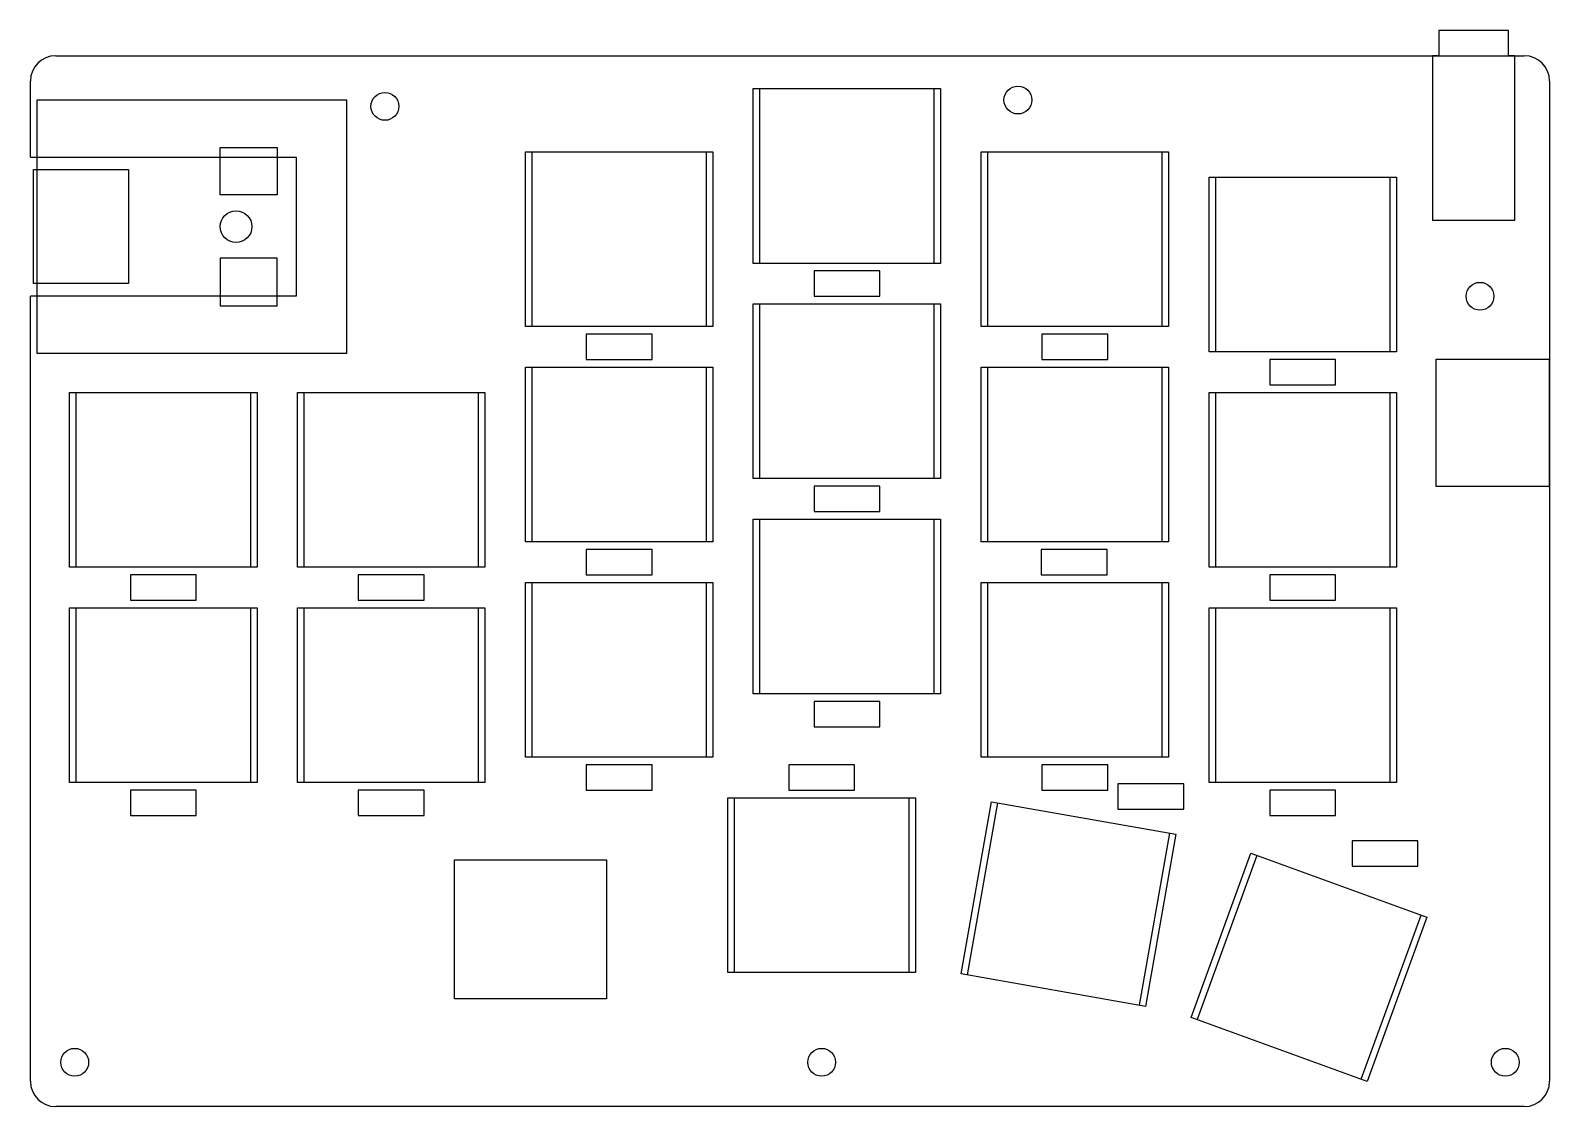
# Model space of a CAD drawing. Extents: x -120 to 0, y -83 to 2.
import ezdxf

# ---------------------------------------------------------------- set-up
doc = ezdxf.new("R2010")
doc.units = 0
doc.layers.add('BLACK', color=7, linetype='CONTINUOUS')

msp = doc.modelspace()

# ---------------------------------------------------------------- linework, layer by layer
at = {"layer": 'BLACK', "linetype": 'CONTINUOUS'}
for p, q in [((-3.25, 2), (-8.75, 2)), ((-8.75, 2), (-8.75, 0)), ((-3.25, 0), (-3.25, 2)), ((-118, 0), (-2, 0)), ((-8.75, 0), (-9.25, 0)), ((-9.25, 0), (-9.25, -13)), ((-2.75, 0), (-3.25, 0)), ((-2.75, -13), (-2.75, 0)), ((-120, -8), (-120, -2)), ((0, -2), (0, -81)), ((-95, -3.5), (-119.5, -3.5)), ((-119.5, -3.5), (-119.5, -23.5)), ((-95, -23.5), (-95, -3.5)), ((-62.9, -2.6), (-48.1, -2.6)), ((-62.9, -16.4), (-62.9, -2.6)), ((-62.4, -2.6), (-62.4, -16.4)), ((-48.6, -16.4), (-48.6, -2.6)), ((-48.1, -2.6), (-48.1, -16.4)), ((-120, -8), (-99, -8)), ((-105, -7.25), (-100.5, -7.25)), ((-105, -11), (-105, -7.25)), ((-100.5, -7.25), (-100.5, -11)), ((-99, -8), (-99, -19)), ((-80.9, -7.6), (-66.1, -7.6)), ((-80.9, -21.4), (-80.9, -7.6)), ((-80.4, -7.6), (-80.4, -21.4)), ((-66.6, -21.4), (-66.6, -7.6)), ((-66.1, -7.6), (-66.1, -21.4)), ((-44.9, -7.6), (-30.1, -7.6)), ((-44.9, -21.4), (-44.9, -7.6)), ((-44.4, -7.6), (-44.4, -21.4)), ((-30.6, -21.4), (-30.6, -7.6)), ((-30.1, -7.6), (-30.1, -21.4)), ((-119.75, -18), (-119.75, -9)), ((-119.75, -9), (-112.25, -9)), ((-112.25, -9), (-112.25, -18)), ((-26.9, -9.6), (-12.1, -9.6)), ((-26.9, -23.4), (-26.9, -9.6)), ((-26.4, -9.6), (-26.4, -23.4)), ((-12.6, -23.4), (-12.6, -9.6)), ((-12.1, -9.6), (-12.1, -23.4)), ((-100.5, -11), (-105, -11)), ((-9.25, -13), (-2.75, -13)), ((-100.5, -16), (-105, -16)), ((-105, -16), (-105, -19.75)), ((-100.5, -19.75), (-100.5, -16)), ((-48.1, -16.4), (-62.9, -16.4)), ((-112.25, -18), (-119.75, -18)), ((-52.9, -17), (-58.1, -17)), ((-58.1, -17), (-58.1, -19)), ((-52.9, -19), (-52.9, -17)), ((-99, -19), (-120, -19)), ((-120, -81), (-120, -19)), ((-58.1, -19), (-52.9, -19)), ((-105, -19.75), (-100.5, -19.75)), ((-62.9, -19.6), (-48.1, -19.6)), ((-62.9, -33.4), (-62.9, -19.6)), ((-62.4, -19.6), (-62.4, -33.4)), ((-48.6, -33.4), (-48.6, -19.6)), ((-48.1, -19.6), (-48.1, -33.4)), ((-66.1, -21.4), (-80.9, -21.4)), ((-30.1, -21.4), (-44.9, -21.4)), ((-70.9, -22), (-76.1, -22)), ((-76.1, -22), (-76.1, -24)), ((-70.9, -24), (-70.9, -22)), ((-34.9, -22), (-40.1, -22)), ((-40.1, -22), (-40.1, -24)), ((-34.9, -24), (-34.9, -22)), ((-119.5, -23.5), (-95, -23.5)), ((-76.1, -24), (-70.9, -24)), ((-40.1, -24), (-34.9, -24)), ((-12.1, -23.4), (-26.9, -23.4)), ((-16.9, -24), (-22.1, -24)), ((-22.1, -24), (-22.1, -26)), ((-16.9, -26), (-16.9, -24)), ((0, -24), (-9, -24)), ((-9, -24), (-9, -34)), ((0, -34), (0, -24)), ((-80.9, -24.6), (-66.1, -24.6)), ((-80.9, -38.4), (-80.9, -24.6)), ((-80.4, -24.6), (-80.4, -38.4)), ((-66.6, -38.4), (-66.6, -24.6)), ((-66.1, -24.6), (-66.1, -38.4)), ((-44.9, -24.6), (-30.1, -24.6)), ((-44.9, -38.4), (-44.9, -24.6)), ((-44.4, -24.6), (-44.4, -38.4)), ((-30.6, -38.4), (-30.6, -24.6)), ((-30.1, -24.6), (-30.1, -38.4)), ((-22.1, -26), (-16.9, -26)), ((-116.9, -26.6), (-102.1, -26.6)), ((-116.9, -40.4), (-116.9, -26.6)), ((-116.4, -26.6), (-116.4, -40.4)), ((-102.6, -40.4), (-102.6, -26.6)), ((-102.1, -26.6), (-102.1, -40.4)), ((-98.9, -26.6), (-84.1, -26.6)), ((-98.9, -40.4), (-98.9, -26.6)), ((-98.4, -26.6), (-98.4, -40.4)), ((-84.6, -40.4), (-84.6, -26.6)), ((-84.1, -26.6), (-84.1, -40.4)), ((-26.9, -26.6), (-12.1, -26.6)), ((-26.9, -40.4), (-26.9, -26.6)), ((-26.4, -26.6), (-26.4, -40.4)), ((-12.6, -40.4), (-12.6, -26.6)), ((-12.1, -26.6), (-12.1, -40.4)), ((-48.1, -33.4), (-62.9, -33.4)), ((-52.9, -34), (-58.1, -34)), ((-58.1, -34), (-58.1, -36)), ((-52.9, -36), (-52.9, -34)), ((-9, -34), (0, -34)), ((-58.1, -36), (-52.9, -36)), ((-62.9, -36.6), (-48.1, -36.6)), ((-62.9, -50.4), (-62.9, -36.6)), ((-62.4, -36.6), (-62.4, -50.4)), ((-48.6, -50.4), (-48.6, -36.6)), ((-48.1, -36.6), (-48.1, -50.4)), ((-66.1, -38.4), (-80.9, -38.4)), ((-30.1, -38.4), (-44.9, -38.4)), ((-70.9, -39), (-76.1, -39)), ((-76.1, -39), (-76.1, -41)), ((-70.9, -41), (-70.9, -39)), ((-34.95, -39), (-40.15, -39)), ((-40.15, -39), (-40.15, -41)), ((-34.95, -41), (-34.95, -39)), ((-102.1, -40.4), (-116.9, -40.4)), ((-84.1, -40.4), (-98.9, -40.4)), ((-12.1, -40.4), (-26.9, -40.4)), ((-106.9, -41), (-112.1, -41)), ((-112.1, -41), (-112.1, -43)), ((-106.9, -41), (-112.1, -41)), ((-112.1, -41), (-112.1, -43)), ((-106.9, -43), (-106.9, -41)), ((-106.9, -43), (-106.9, -41)), ((-88.9, -41), (-94.1, -41)), ((-94.1, -41), (-94.1, -43)), ((-88.9, -43), (-88.9, -41)), ((-80.9, -41.6), (-66.1, -41.6)), ((-80.9, -55.4), (-80.9, -41.6)), ((-80.4, -41.6), (-80.4, -55.4)), ((-76.1, -41), (-70.9, -41)), ((-66.6, -55.4), (-66.6, -41.6)), ((-66.1, -41.6), (-66.1, -55.4)), ((-44.9, -41.6), (-30.1, -41.6)), ((-44.9, -55.4), (-44.9, -41.6)), ((-44.4, -41.6), (-44.4, -55.4)), ((-40.15, -41), (-34.95, -41)), ((-30.6, -55.4), (-30.6, -41.6)), ((-30.1, -41.6), (-30.1, -55.4)), ((-16.9, -41), (-22.1, -41)), ((-22.1, -41), (-22.1, -43)), ((-16.9, -43), (-16.9, -41)), ((-112.1, -43), (-106.9, -43)), ((-112.1, -43), (-106.9, -43)), ((-94.1, -43), (-88.9, -43)), ((-22.1, -43), (-16.9, -43)), ((-116.9, -43.6), (-102.1, -43.6)), ((-116.9, -57.4), (-116.9, -43.6)), ((-116.4, -43.6), (-116.4, -57.4)), ((-102.6, -57.4), (-102.6, -43.6)), ((-102.1, -43.6), (-102.1, -57.4)), ((-98.9, -43.6), (-84.1, -43.6)), ((-98.9, -57.4), (-98.9, -43.6)), ((-98.4, -43.6), (-98.4, -57.4)), ((-84.6, -57.4), (-84.6, -43.6)), ((-84.1, -43.6), (-84.1, -57.4)), ((-26.9, -43.6), (-12.1, -43.6)), ((-26.9, -57.4), (-26.9, -43.6)), ((-26.4, -43.6), (-26.4, -57.4)), ((-12.6, -57.4), (-12.6, -43.6)), ((-12.1, -43.6), (-12.1, -57.4)), ((-48.1, -50.4), (-62.9, -50.4)), ((-52.9, -51), (-58.1, -51)), ((-58.1, -51), (-58.1, -53)), ((-52.9, -53), (-52.9, -51)), ((-58.1, -53), (-52.9, -53)), ((-66.1, -55.4), (-80.9, -55.4)), ((-70.9, -56), (-76.1, -56)), ((-76.1, -56), (-76.1, -58)), ((-70.9, -58), (-70.9, -56)), ((-54.9, -56), (-60.1, -56)), ((-60.1, -56), (-60.1, -58)), ((-54.9, -58), (-54.9, -56)), ((-30.1, -55.4), (-44.9, -55.4)), ((-34.9, -56), (-40.1, -56)), ((-40.1, -56), (-40.1, -58)), ((-34.9, -58), (-34.9, -56)), ((-102.1, -57.4), (-116.9, -57.4)), ((-84.1, -57.4), (-98.9, -57.4)), ((-28.9, -57.5), (-34.1, -57.5)), ((-34.1, -57.5), (-34.1, -59.5)), ((-28.9, -59.5), (-28.9, -57.5)), ((-12.1, -57.4), (-26.9, -57.4)), ((-106.9, -58), (-112.1, -58)), ((-112.1, -58), (-112.1, -60)), ((-106.9, -60), (-106.9, -58)), ((-88.9, -58), (-94.1, -58)), ((-94.1, -58), (-94.1, -60)), ((-88.9, -60), (-88.9, -58)), ((-76.1, -58), (-70.9, -58)), ((-64.9, -58.6), (-50.1, -58.6)), ((-64.9, -72.4), (-64.9, -58.6)), ((-64.4, -58.6), (-64.4, -72.4)), ((-60.1, -58), (-54.9, -58)), ((-50.6, -72.4), (-50.6, -58.6)), ((-50.1, -58.6), (-50.1, -72.4)), ((-40.1, -58), (-34.9, -58)), ((-16.9, -58), (-22.1, -58)), ((-22.1, -58), (-22.1, -60)), ((-16.9, -60), (-16.9, -58)), ((-112.1, -60), (-106.9, -60)), ((-94.1, -60), (-88.9, -60)), ((-46.4857, -72.5102), (-44.0894, -58.9198)), ((-43.597, -59.0067), (-45.9933, -72.597)), ((-44.0894, -58.9198), (-29.5142, -61.4898)), ((-34.1, -59.5), (-28.9, -59.5)), ((-22.1, -60), (-16.9, -60)), ((-32.403, -74.9933), (-30.0067, -61.403)), ((-29.5142, -61.4898), (-31.9106, -75.0802)), ((-10.4, -62), (-15.6, -62)), ((-15.6, -62), (-15.6, -64)), ((-10.4, -64), (-10.4, -62)), ((-86.5, -63.5), (-74.5, -63.5)), ((-86.5, -74.5), (-86.5, -63.5)), ((-74.5, -63.5), (-74.5, -74.5)), ((-28.3137, -75.9529), (-23.5938, -62.9852)), ((-23.1239, -63.1562), (-27.8438, -76.1239)), ((-23.5938, -62.9852), (-9.6863, -68.0471)), ((-15.6, -64), (-10.4, -64)), ((-14.8761, -80.8438), (-10.1562, -67.8761)), ((-9.6863, -68.0471), (-14.4062, -81.0148)), ((-50.1, -72.4), (-64.9, -72.4)), ((-31.9106, -75.0802), (-46.4857, -72.5102)), ((-74.5, -74.5), (-86.5, -74.5)), ((-14.4062, -81.0148), (-28.3137, -75.9529)), ((-2, -83), (-118, -83))]:
    msp.add_line(p, q, dxfattribs=at)
at = {"layer": 'BLACK'}
for centre, radius in [((-42, -3.5), 1.1), ((-92, -4), 1.1), ((-103.75, -13.5), 1.25), ((-5.5, -19), 1.1), ((-116.5, -79.5), 1.1), ((-57.5, -79.5), 1.1), ((-3.5, -79.5), 1.1)]:
    msp.add_circle(centre, radius, dxfattribs=at)
for centre, start, end in [((-118, -2), 90, 180), ((-2, -2), 0, 90), ((-118, -81), -180, -90), ((-2, -81), -90, 0)]:
    msp.add_arc(centre, 2, start, end, dxfattribs=at)

doc.saveas('drawing.dxf')
